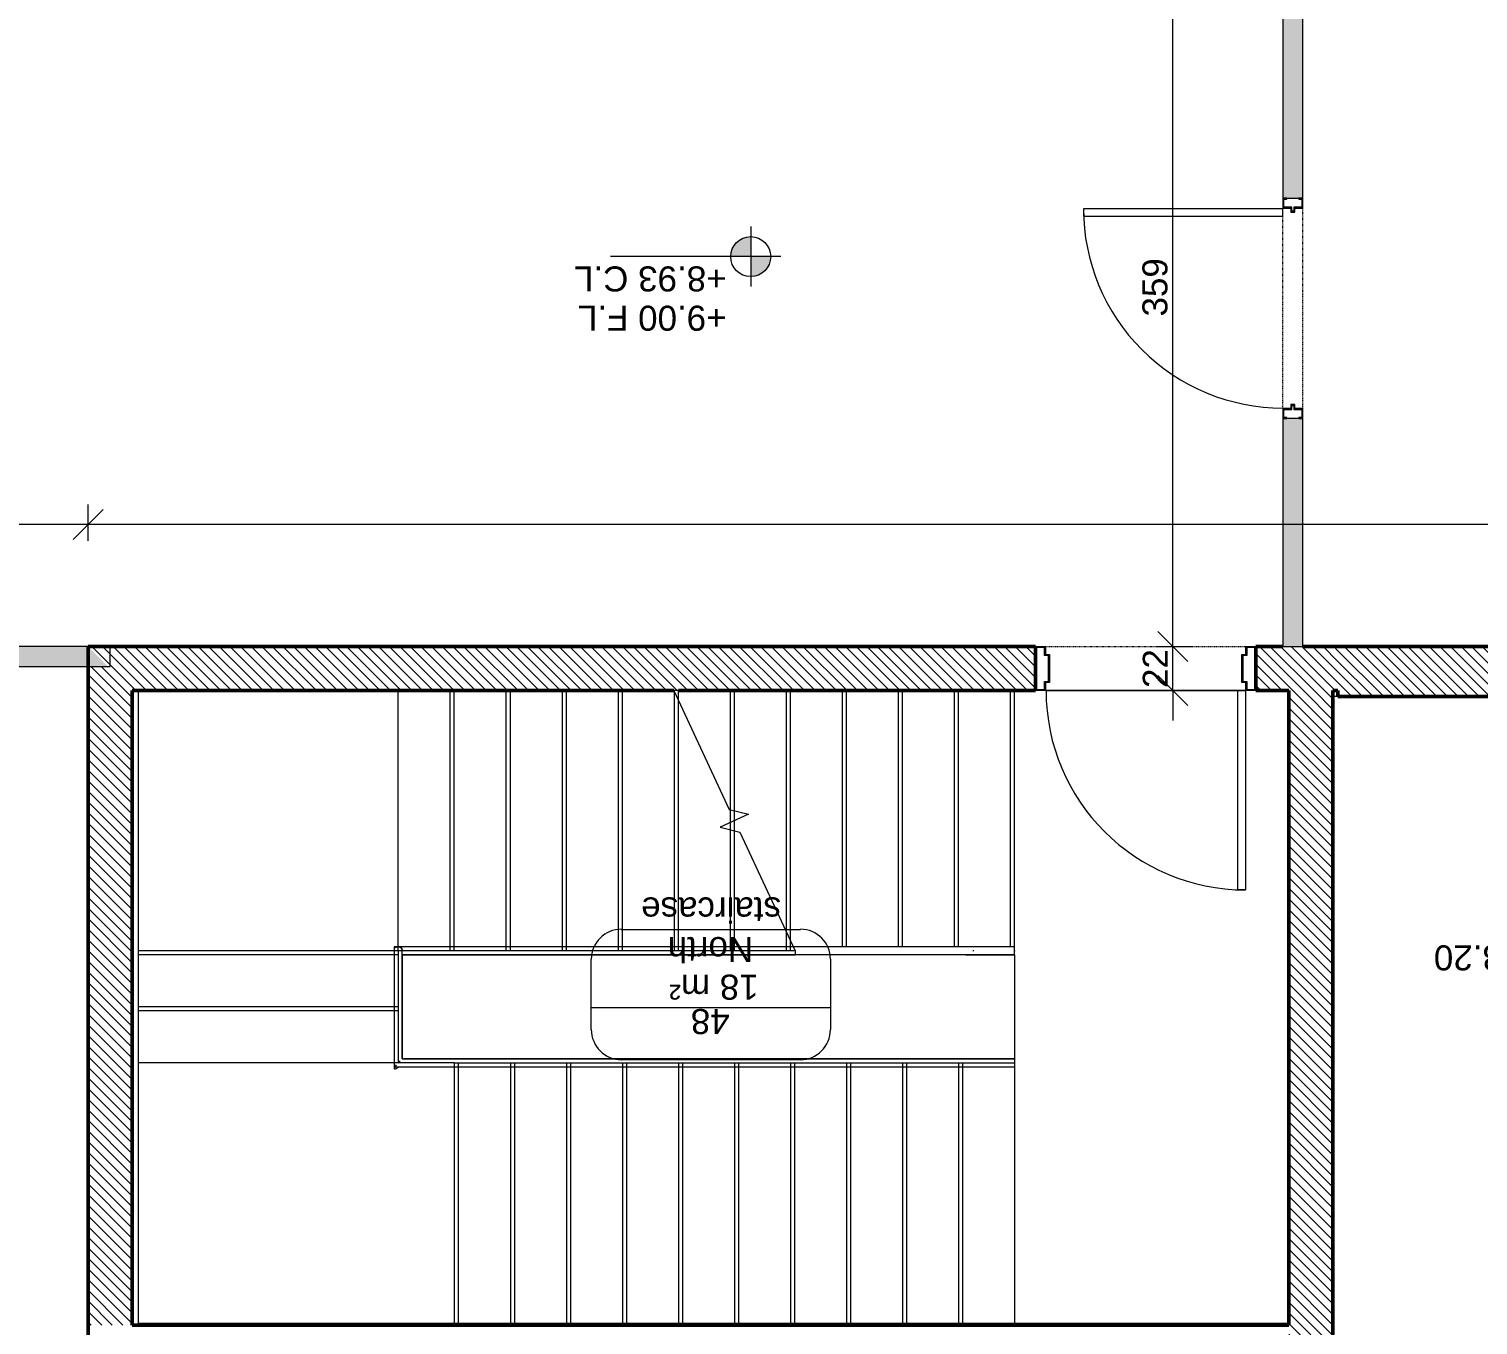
# Model space of a CAD drawing. Header units: centimetres. Extents: x -5566 to 5867, y -120 to 4683.
# Drawn here: x -3839 to -3115, y 1274 to 1922 of the extents above; entities that cross this region are included whole.
import ezdxf

# ---------------------------------------------------------------- set-up
doc = ezdxf.new("R2010")
doc.units = ezdxf.units.CM
doc.linetypes.add('Dash', pattern=[0.6, 0.3, -0.3])
doc.linetypes.add('Overhead', pattern=[0.396875, 0.238125, -0.15875])
for name, color, linetype, lineweight in [('A-ANNO-DIMS', 211, 'Continuous', 5), ('A-AREA-IDEN', 2, 'Continuous', 5), ('A-DOOR', 31, 'Continuous', 13), ('A-DOOR-FRAM', 31, 'Continuous', 15), ('A-DOOR-HDLN', 31, 'Dash', 15), ('A-FLOR', 192, 'Continuous', 13), ('A-FLOR-HRAL', 11, 'Continuous', 13), ('A-WALL', 113, 'Continuous', 13), ('A-WALL-PATT', 111, 'Continuous', 20), ('G-ANNO-DIMS', 111, 'Continuous', 5), ('G-ANNO-TEXT', 231, 'Continuous', 5), ('I-WALL', 2, 'Continuous', 13), ('S-STRS', 31, 'Continuous', 13), ('S-STRS-MBND', 31, 'Overhead', 13)]:
    doc.layers.add(name, color=color, linetype=linetype, lineweight=lineweight)
doc.styles.add('Arial', font='arial.ttf', dxfattribs={"height": 12.5})
doc.dimstyles.new('100_200_2_5mm_Arial_cm', dxfattribs={"dimscale": 30.48, "dimtxt": 12.753242, "dimasz": 0.492126, "dimexe": 0.328084, "dimexo": 0.0625, "dimgap": 0.082021, "dimtad": 1, "dimdec": 0, "dimzin": 0, "dimdsep": 46, "dimtxsty": 'Arial', "dimblk1": 'OBLIQUE', "dimblk2": 'OBLIQUE', "dimsah": 1, "dimcen": 0.09, "dimdle": 0.328084, "dimazin": 0, "dimtfac": 1, "dimtdec": 4, "dimtix": 1, "dimtmove": 0, "dimatfit": 3, "dimfxl": 0.328084, "dimfxlon": 1, "dimtvp": 1, "dimtolj": 1, "dimtzin": 0, "dimlwd": 15, "dimlwe": 15, "dimarcsym": 2})
doc.dimstyles.new('200_100_2_5mm_Arial_cm___OpenHeight', dxfattribs={"dimscale": 30.48, "dimtxt": 12.753242, "dimasz": 0.492126, "dimexe": 0.328084, "dimexo": 0.0625, "dimgap": 0.082021, "dimtad": 1, "dimdec": 0, "dimzin": 0, "dimdsep": 46, "dimtxsty": 'Arial', "dimblk1": 'OBLIQUE', "dimblk2": 'OBLIQUE', "dimsah": 1, "dimcen": 0.09, "dimdle": 0.328084, "dimazin": 0, "dimtfac": 1, "dimtdec": 4, "dimtix": 1, "dimtmove": 0, "dimatfit": 3, "dimfxl": 0.328084, "dimfxlon": 1, "dimtvp": 1, "dimtolj": 1, "dimtzin": 0, "dimlwd": 18, "dimlwe": 18, "dimarcsym": 2})
pattern_1 = [(315, (-4985, 4190.492), (2.6516504, 2.6516504), [])]

# ---------------------------------------------------------------- blocks, each defined once
blk = doc.blocks.new('AR_Ext_Metal_Single - W110H210-1371977-Level _9_00')
at = {"layer": 'A-DOOR-HDLN', "linetype": 'Continuous', "lineweight": 13}
h = blk.add_hatch(dxfattribs=at)
h.set_pattern_fill('FP_61', color=256, style=0, pattern_type=2)
h.set_pattern_definition([(315, (-1704, 2588.5), (22.45064, 22.45064), []), (315, (-1704, 2580.563), (44.90128, 0), []), (315, (-1704, 2596.438), (44.90128, 0), [])])
h.paths.add_polyline_path([(-55, -10.5), (-55, -11), (-50, -11), (-50, -7), (-48, -7), (-48, 7), (-50, 7), (-50, 11), (-55, 11), (-55, 9), (-54.5, 9), (-54.5, 10.5), (-50.5, 10.5), (-50.5, 6.5), (-48.5, 6.5), (-48.5, -6.5), (-50.5, -6.5), (-50.5, -10.5), (-54.5, -10.5), (-54.5, -9), (-55, -9)], flags=0)
h.paths.add_polyline_path([(48, 0), (48, -7), (50, -7), (50, -11), (55, -11), (55, -9), (54.5, -9), (54.5, -10.5), (50.5, -10.5), (50.5, -6.5), (48.5, -6.5), (48.5, 6.5), (50.5, 6.5), (50.5, 10.5), (54.5, 10.5), (54.5, 9), (55, 9), (55, 11), (50, 11), (50, 7), (48, 7)], flags=0)
at = {"layer": 'A-DOOR', "lineweight": 15}
for p, q in [((46, -110.6), (46, -11)), ((46, -11), (49.8, -11)), ((49.8, -11), (49.8, -110.6)), ((49.8, -110.6), (46, -110.6))]:
    blk.add_line(p, q, dxfattribs=at)
at = {"layer": 'A-DOOR'}
blk.add_arc((49.8, -11), 99.6, 180, 270, dxfattribs=at)
at = {"layer": 'A-DOOR-FRAM'}
for p, q in [((-55, 11), (-50, 11)), ((-55, 9), (-55, 11)), ((-54.5, 9), (-55, 9)), ((-54.5, 10.5), (-54.5, 9)), ((-50.5, 10.5), (-54.5, 10.5)), ((-50.5, 6.5), (-50.5, 10.5)), ((-50, 11), (-50, 7)), ((50, 11), (55, 11)), ((50, 7), (50, 11)), ((50.5, 10.5), (50.5, 6.5)), ((54.5, 10.5), (50.5, 10.5)), ((54.5, 9), (54.5, 10.5)), ((55, 9), (54.5, 9)), ((55, 11), (55, 9)), ((-48.5, 6.5), (-50.5, 6.5)), ((-50, 7), (-48, 7)), ((-48.5, -6.5), (-48.5, 6.5)), ((-48, 7), (-48, -7)), ((48, 7), (50, 7)), ((48, -7), (48, 7)), ((48.5, 6.5), (48.5, -6.5)), ((50.5, 6.5), (48.5, 6.5)), ((-50.5, -6.5), (-48.5, -6.5)), ((-50.5, -10.5), (-50.5, -6.5)), ((-48, -7), (-50, -7)), ((-50, -7), (-50, -11)), ((50, -7), (48, -7)), ((48.5, -6.5), (50.5, -6.5)), ((50, -11), (50, -7)), ((50.5, -6.5), (50.5, -10.5)), ((-55, -9), (-54.5, -9)), ((-55, -11), (-55, -9)), ((-50, -11), (-55, -11)), ((-54.5, -9), (-54.5, -10.5)), ((-54.5, -10.5), (-50.5, -10.5)), ((55, -11), (50, -11)), ((50.5, -10.5), (54.5, -10.5)), ((54.5, -9), (55, -9)), ((54.5, -10.5), (54.5, -9)), ((55, -9), (55, -11))]:
    blk.add_line(p, q, dxfattribs=at)
at = {"layer": 'A-DOOR-HDLN'}
for p, q in [((-50, 11), (50, 11)), ((-49.8, -11), (49.8, -11))]:
    blk.add_line(p, q, dxfattribs=at)
blk = doc.blocks.new('AR_Ext_Metal_Single - W110H210-1736745-Level _9_00')
at = {"layer": 'A-DOOR-HDLN', "linetype": 'Continuous', "lineweight": 13}
h = blk.add_hatch(dxfattribs=at)
h.set_pattern_fill('FP_97', color=256, style=0, pattern_type=2)
h.set_pattern_definition([(225, (2408.5, 1777.5), (22.45064, -22.45064), []), (225, (2400.563, 1777.5), (4e-15, -44.90128), []), (225, (2416.438, 1777.5), (4e-15, -44.90128), [])])
h.paths.add_polyline_path([(50, 5), (50, 1), (48, 1), (48, -1), (50, -1), (50, -5), (55, -5), (55, -3), (54.5, -3), (54.5, -4.5), (50.5, -4.5), (50.5, -0.5), (48.5, -0.5), (48.5, 0.5), (50.5, 0.5), (50.5, 4.5), (54.5, 4.5), (54.5, 3), (55, 3), (55, 5)], flags=0)
h.paths.add_polyline_path([(-55, 5), (-55, 3), (-54.5, 3), (-54.5, 4.5), (-50.5, 4.5), (-50.5, 0.5), (-48.5, 0.5), (-48.5, -0.5), (-50.5, -0.5), (-50.5, -4.5), (-54.5, -4.5), (-54.5, -3), (-55, -3), (-55, -5), (-50, -5), (-50, -1), (-48, -1), (-48, 1), (-50, 1), (-50, 5)], flags=0)
at = {"layer": 'A-DOOR', "lineweight": 15}
for p, q in [((49.8, 104.6), (46, 104.6)), ((46, 104.6), (46, 5)), ((49.8, 5), (49.8, 104.6)), ((46, 5), (49.8, 5))]:
    blk.add_line(p, q, dxfattribs=at)
at = {"layer": 'A-DOOR'}
blk.add_arc((49.8, 5), 99.6, 90, 180, dxfattribs=at)
at = {"layer": 'A-DOOR-FRAM'}
for p, q in [((-50, 5), (-55, 5)), ((-55, 5), (-55, 3)), ((-55, 3), (-54.5, 3)), ((-54.5, 3), (-54.5, 4.5)), ((-54.5, 4.5), (-50.5, 4.5)), ((-50.5, 4.5), (-50.5, 0.5)), ((-50.5, 0.5), (-48.5, 0.5)), ((-50, 1), (-50, 5)), ((-48, 1), (-50, 1)), ((-48.5, 0.5), (-48.5, -0.5)), ((-48, -1), (-48, 1)), ((50, 1), (48, 1)), ((48, 1), (48, -1)), ((48.5, -0.5), (48.5, 0.5)), ((48.5, 0.5), (50.5, 0.5)), ((55, 5), (50, 5)), ((50, 5), (50, 1)), ((50.5, 0.5), (50.5, 4.5)), ((50.5, 4.5), (54.5, 4.5)), ((54.5, 4.5), (54.5, 3)), ((54.5, 3), (55, 3)), ((55, 3), (55, 5)), ((-54.5, -3), (-55, -3)), ((-55, -3), (-55, -5)), ((-55, -5), (-50, -5)), ((-54.5, -4.5), (-54.5, -3)), ((-50.5, -4.5), (-54.5, -4.5)), ((-48.5, -0.5), (-50.5, -0.5)), ((-50.5, -0.5), (-50.5, -4.5)), ((-50, -5), (-50, -1)), ((-50, -1), (-48, -1)), ((48, -1), (50, -1)), ((50.5, -0.5), (48.5, -0.5)), ((50, -1), (50, -5)), ((50, -5), (55, -5)), ((50.5, -4.5), (50.5, -0.5)), ((54.5, -4.5), (50.5, -4.5)), ((55, -3), (54.5, -3)), ((54.5, -3), (54.5, -4.5)), ((55, -5), (55, -3))]:
    blk.add_line(p, q, dxfattribs=at)
at = {"layer": 'A-DOOR-HDLN'}
for p, q in [((-49.8, 5), (49.8, 5)), ((-50, -5), (50, -5))]:
    blk.add_line(p, q, dxfattribs=at)
blk = doc.blocks.new('Top Rail Type - Top Rail_Internal_-1747882-Level _9_00')
at = {"layer": 'A-FLOR-HRAL'}
for p, q in [((-1328.52, 2758.07), (-1328.52, 2788.25)), ((-1611.09, 2787.5), (-1638.52, 2787.5)), ((-1638.52, 2785.27), (-1638.52, 2785.73)), ((-1638.52, 2783.5), (-1611.09, 2783.5)), ((-1329.87, 2787.5), (-1611.09, 2787.5)), ((-1611.09, 2783.5), (-1333.27, 2783.5)), ((-1332.52, 2783.5), (-1332.52, 2758.07)), ((-1330.52, 2785.5), (-1330.29, 2785.71)), ((-1332.52, 2758.07), (-1332.52, 2729.5)), ((-1328.52, 2729.5), (-1328.52, 2758.07)), ((-1357.95, 2731.5), (-1528.83, 2731.5)), ((-1332.52, 2731.5), (-1357.95, 2731.5)), ((-1527.9, 2727.5), (-1357.95, 2727.5)), ((-1357.95, 2727.5), (-1330.52, 2727.5))]:
    blk.add_line(p, q, dxfattribs=at)
at = {"layer": 'A-FLOR-HRAL', "flags": 128}
for points in [[(-1328.52, 2788.25), (-1328.59, 2788.47), (-1328.79, 2788.55), (-1329.11, 2788.5), (-1329.52, 2788.31), (-1330, 2788.01), (-1330.52, 2787.6), (-1330.63, 2787.51)], [(-1329.48, 2786.53), (-1329.11, 2787.01), (-1328.79, 2787.5), (-1328.59, 2787.92), (-1328.52, 2788.25)], [(-1330.36, 2785.7), (-1330.52, 2785.5), (-1331, 2784.98), (-1331.51, 2784.5), (-1331.55, 2784.46)], [(-1332.52, 2729.5), (-1332.45, 2728.98), (-1332.25, 2728.5), (-1331.93, 2728.09), (-1331.52, 2727.77), (-1331.04, 2727.57), (-1330.52, 2727.5)], [(-1329.11, 2728.09), (-1329.52, 2727.77), (-1330, 2727.57), (-1330.52, 2727.5), (-1331.04, 2727.57), (-1331.52, 2727.77), (-1331.93, 2728.09), (-1332.25, 2728.5), (-1332.45, 2728.98), (-1332.52, 2729.5)], [(-1330.52, 2727.5), (-1330, 2727.57), (-1329.52, 2727.77), (-1329.11, 2728.09)]]:
    blk.add_lwpolyline(points, dxfattribs=at)
at = {"layer": 'A-FLOR-HRAL'}
for points in [[(-1610.52, 2785.7), (-1610.52, 2785.63), (-1610.52, 2785.5), (-1610.52, 2785.37), (-1610.52, 2785.3)], [(-1330.32, 2757.5), (-1330.39, 2757.5), (-1330.52, 2757.5), (-1330.65, 2757.5), (-1330.72, 2757.5)], [(-1358.52, 2729.3), (-1358.52, 2729.37), (-1358.52, 2729.5), (-1358.52, 2729.63), (-1358.52, 2729.7)]]:
    blk.add_open_spline(points, degree=3, dxfattribs=at)
blk = doc.blocks.new('Top Rail Type - Top Rail_Internal_-V165-Level _9_00')
at = {"layer": 'A-FLOR-HRAL'}
for p, q in [((-1638.52, 2783.5), (-1638.52, 2787.5)), ((-1610.52, 2787.5), (-1638.52, 2787.5)), ((-1610.52, 2783.5), (-1638.52, 2783.5)), ((-1328.82, 2787.5), (-1610.52, 2787.5)), ((-1332.52, 2783.5), (-1610.52, 2783.5)), ((-1332.52, 2757.5), (-1332.52, 2783.5)), ((-1328.52, 2787.5), (-1328.75, 2787.5)), ((-1328.52, 2757.5), (-1328.52, 2787.5)), ((-1332.52, 2731.5), (-1332.52, 2757.5)), ((-1328.52, 2727.5), (-1328.52, 2757.5)), ((-1528.83, 2731.5), (-1358.52, 2731.5)), ((-1358.52, 2731.5), (-1332.52, 2731.5)), ((-1527.9, 2727.5), (-1358.52, 2727.5)), ((-1358.52, 2727.5), (-1328.52, 2727.5))]:
    blk.add_line(p, q, dxfattribs=at)
blk = doc.blocks.new('Top Rail Type - Top Rail_Internal_-1747937-Level _9_00')
at = {"layer": 'A-FLOR-HRAL'}
for p, q in [((-1614.18, 2731.5), (-1638.52, 2731.5)), ((-1638.52, 2727.5), (-1614.18, 2727.5))]:
    blk.add_line(p, q, dxfattribs=at)
at = {"layer": 'A-FLOR-HRAL', "flags": 128}
for points in [[(-1638.52, 2729.3), (-1638.52, 2729.5), (-1638.52, 2729.7)], [(-1617.95, 2729.78), (-1617.97, 2729.71), (-1617.97, 2729.29), (-1617.95, 2729.22)]]:
    blk.add_lwpolyline(points, dxfattribs=at)
blk = doc.blocks.new('Top Rail Type - Top Rail_Internal_-V166-Level _9_00')
at = {"layer": 'A-FLOR-HRAL', "linetype": 'Overhead'}
for p, q in [((-1638.52, 2783.5), (-1638.52, 2787.5)), ((-1610.52, 2787.5), (-1638.52, 2787.5)), ((-1610.52, 2783.5), (-1638.52, 2783.5)), ((-1328.52, 2787.5), (-1610.52, 2787.5)), ((-1332.52, 2783.5), (-1610.52, 2783.5)), ((-1332.52, 2757.5), (-1332.52, 2783.5)), ((-1328.52, 2757.5), (-1328.52, 2787.5)), ((-1332.52, 2731.5), (-1332.52, 2757.5)), ((-1328.52, 2727.5), (-1328.52, 2757.5)), ((-1528.83, 2731.5), (-1358.52, 2731.5)), ((-1358.52, 2731.5), (-1332.52, 2731.5)), ((-1527.9, 2727.5), (-1358.52, 2727.5)), ((-1358.52, 2727.5), (-1328.52, 2727.5))]:
    blk.add_line(p, q, dxfattribs=at)
at = {"layer": 'A-FLOR-HRAL'}
for p, q in [((-1638.52, 2731.5), (-1638.52, 2727.5)), ((-1638.52, 2731.5), (-1528.83, 2731.5)), ((-1528.83, 2729.5), (-1528.83, 2731.5)), ((-1638.52, 2727.5), (-1527.9, 2727.5)), ((-1527.9, 2727.5), (-1528.83, 2729.5))]:
    blk.add_line(p, q, dxfattribs=at)
blk = doc.blocks.new('Spot Elevations - M_Spot Elevation - Target Filled-44836-Level _9_00')
at = {"layer": 'G-ANNO-DIMS'}
h = blk.add_hatch(color=256, dxfattribs=at)
edge = h.paths.add_edge_path(flags=0)
edge.add_line((0, 0), (-0.2, 0))
edge.add_arc((0, 0), 0.2, 90, 180, ccw=False)
edge.add_line((0, 0.2), (0, 0))
h = blk.add_hatch(color=256, dxfattribs=at)
edge = h.paths.add_edge_path(flags=0)
edge.add_line((0, 0), (0.2, 0))
edge.add_arc((0, 0), 0.2, -90, 0, ccw=False)
edge.add_line((0, -0.2), (0, 0))
for p, q in [((0, -0.3), (0, 0.3)), ((-0.3, 0), (1.4, 0))]:
    blk.add_line(p, q, dxfattribs=at)
blk.add_circle((0, 0), 0.2, dxfattribs=at)
blk = doc.blocks.new('_Oblique')
at = {"color": 0, "linetype": 'ByBlock', "lineweight": -2}
blk.add_line((-0.5, -0.5), (0.5, 0.5), dxfattribs=at)
blk = doc.blocks.new('DIMBLOCK24-Level _9_00')
at = {"layer": 'A-ANNO-DIMS', "color": 0, "lineweight": 15, "transparency": 16777216}
for p, q in [((-3809.5, 1665.9), (-3809.5, 1684)), ((-2367.5, 1682.09), (-2367.5, 1664)), ((-2357.5, 1674), (-3819.5, 1674))]:
    blk.add_line(p, q, dxfattribs=at)
at = {"layer": 'Defpoints', "color": 0, "transparency": 16777216}
for p in [(-2367.5, 1684), (-3809.5, 1674), (-3809.5, 1664)]:
    blk.add_point(p, dxfattribs=at)
at = {"layer": 'A-ANNO-DIMS', "color": 0, "lineweight": 15, "transparency": 16777216, "xscale": 15, "yscale": 15, "zscale": 15, "rotation": 180}
blk.add_blockref('_Oblique', (-3809.5, 1674), dxfattribs=at)
at = {"layer": 'A-ANNO-DIMS', "color": 0, "lineweight": 15, "transparency": 16777216, "xscale": 15, "yscale": 15, "zscale": 15}
blk.add_blockref('_Oblique', (-2367.5, 1674), dxfattribs=at)
at = {"layer": 'A-ANNO-DIMS', "color": 0, "lineweight": 15, "transparency": 16777216, "insert": (-3088.5, 1682.77), "char_height": 12.5, "width": 46.1471, "attachment_point": 5, "style": 'Arial'}
blk.add_mtext('\\A1;1442', dxfattribs=at)
blk = doc.blocks.new('DIMBLOCK25-Level _9_00')
at = {"layer": 'A-ANNO-DIMS', "color": 0, "lineweight": 15, "transparency": 16777216}
for p, q in [((-4985.5, 1665.9), (-4985.5, 1684)), ((-3809.5, 1665.9), (-3809.5, 1684)), ((-3799.5, 1674), (-4995.5, 1674))]:
    blk.add_line(p, q, dxfattribs=at)
at = {"layer": 'Defpoints', "color": 0, "transparency": 16777216}
for p in [(-4985.5, 1674), (-4985.5, 1664), (-3809.5, 1664)]:
    blk.add_point(p, dxfattribs=at)
at = {"layer": 'A-ANNO-DIMS', "color": 0, "lineweight": 15, "transparency": 16777216, "xscale": 15, "yscale": 15, "zscale": 15, "rotation": 180}
blk.add_blockref('_Oblique', (-4985.5, 1674), dxfattribs=at)
at = {"layer": 'A-ANNO-DIMS', "color": 0, "lineweight": 15, "transparency": 16777216, "xscale": 15, "yscale": 15, "zscale": 15}
blk.add_blockref('_Oblique', (-3809.5, 1674), dxfattribs=at)
at = {"layer": 'A-ANNO-DIMS', "color": 0, "lineweight": 15, "transparency": 16777216, "insert": (-4397.5, 1682.88), "char_height": 12.5, "width": 46.1471, "attachment_point": 5, "style": 'Arial'}
blk.add_mtext('\\A1;1176', dxfattribs=at)
blk = doc.blocks.new('AR_TAG_Room - Room_Number_Area-320731-Level _9_00')
at = {"layer": 'A-AREA-IDEN'}
for p, q in [((-0.893, 0.519), (0.893, 0.519)), ((-1.195, 0), (-1.195, 0.217)), ((1.195, 0.217), (1.195, 0)), ((-1.195, -0.485), (-1.195, 0)), ((-1.195, 0), (1.195, 0)), ((1.195, 0), (1.195, -0.485)), ((0.895, -0.784), (-0.895, -0.784))]:
    blk.add_line(p, q, dxfattribs=at)
for centre, radius, start, end in [((-0.893, 0.217), 0.302, 90, 180), ((0.893, 0.217), 0.302, 0, 90), ((-0.895, -0.485), 0.3, 180, 270), ((0.895, -0.485), 0.3, 270, 0)]:
    blk.add_arc(centre, radius, start, end, dxfattribs=at)
blk = doc.blocks.new('DIMBLOCK99-Level _9_00')
at = {"layer": 'A-ANNO-DIMS', "color": 0, "lineweight": 18, "transparency": 16777216}
for p, q in [((-3267.43, 1612.99), (-3267.43, 1627.99)), ((-3275.53, 1612.99), (-3257.43, 1612.99)), ((-3267.43, 1590.99), (-3267.43, 1612.99)), ((-3275.53, 1590.99), (-3257.43, 1590.99)), ((-3267.43, 1590.99), (-3267.43, 1575.99))]:
    blk.add_line(p, q, dxfattribs=at)
at = {"layer": 'Defpoints', "color": 0, "transparency": 16777216}
for p in [(-3277.43, 1612.99), (-3267.43, 1612.99), (-3277.43, 1590.99)]:
    blk.add_point(p, dxfattribs=at)
at = {"layer": 'A-ANNO-DIMS', "color": 0, "lineweight": 18, "transparency": 16777216, "xscale": 15, "yscale": 15, "zscale": 15}
for p, rotation in [((-3267.43, 1612.99), 270), ((-3267.43, 1590.99), 90)]:
    blk.add_blockref('_Oblique', p, dxfattribs=dict(at, rotation=rotation))
at = {"layer": 'A-ANNO-DIMS', "color": 0, "lineweight": 18, "transparency": 16777216, "insert": (-3276.21, 1601.99), "char_height": 12.5, "width": 23.0736, "attachment_point": 5, "rotation": 90, "style": 'Arial'}
blk.add_mtext('\\A1;22', dxfattribs=at)
blk = doc.blocks.new('DIMBLOCK100-Level _9_00')
at = {"layer": 'A-ANNO-DIMS', "color": 0, "lineweight": 18, "transparency": 16777216}
for p, q in [((-3267.43, 1602.99), (-3267.43, 1981.99)), ((-3275.53, 1971.99), (-3257.43, 1971.99)), ((-3275.53, 1612.99), (-3257.43, 1612.99))]:
    blk.add_line(p, q, dxfattribs=at)
at = {"layer": 'Defpoints', "color": 0, "transparency": 16777216}
for p in [(-3277.43, 1971.99), (-3267.43, 1971.99), (-3277.43, 1612.99)]:
    blk.add_point(p, dxfattribs=at)
at = {"layer": 'A-ANNO-DIMS', "color": 0, "lineweight": 18, "transparency": 16777216, "xscale": 15, "yscale": 15, "zscale": 15}
for p, rotation in [((-3267.43, 1971.99), 90), ((-3267.43, 1612.99), 270)]:
    blk.add_blockref('_Oblique', p, dxfattribs=dict(at, rotation=rotation))
at = {"layer": 'A-ANNO-DIMS', "color": 0, "lineweight": 18, "transparency": 16777216, "insert": (-3276.32, 1792.49), "char_height": 12.5, "width": 34.6103, "attachment_point": 5, "rotation": 90, "style": 'Arial'}
blk.add_mtext('\\A1;359', dxfattribs=at)

msp = doc.modelspace()

# ---------------------------------------------------------------- hatches: boundary and pattern name
at = {"layer": 'A-WALL-PATT', "lineweight": 13}
h = msp.add_hatch(color=256, dxfattribs=at)
h.paths.add_polyline_path([(-3212.5, 1873.96), (-3212.5, 1836.99), (-3202.5, 1836.99), (-3202.5, 1971.99), (-3212.5, 1971.99)], flags=0)
h.paths.add_polyline_path([(-3212.5, 1714.81), (-3212.5, 1612.99), (-3202.5, 1612.99), (-3202.5, 1726.99), (-3212.5, 1726.99)], flags=0)
h = msp.add_hatch(color=256, dxfattribs=at)
h.paths.add_polyline_path([(-4985.5, 1612.99), (-4985.5, 1602.99), (-4558, 1602.99), (-4558, 1612.99), (-4983.96, 1612.99)], flags=0)
h.paths.add_polyline_path([(-4458, 1612.99), (-4458, 1602.99), (-4158.5, 1602.99), (-4158.5, 1612.99), (-4454.5, 1612.99)], flags=0)
h.paths.add_polyline_path([(-3958.5, 1612.99), (-3958.5, 1602.99), (-3799.5, 1602.99), (-3809.5, 1612.99)], flags=0)
h = msp.add_hatch(dxfattribs=at)
h.set_pattern_fill('FP_1', color=8, angle=-90, style=0, pattern_type=2)
h.set_pattern_definition(pattern_1)
h.paths.add_polyline_path([(-3809.5, 1601.99), (-3809.5, 1590.99), (-3336, 1590.99), (-3336, 1612.99), (-3809.5, 1612.99), (-3799.5, 1602.99), (-3809.5, 1602.99)], flags=0)
h.paths.add_polyline_path([(-3226, 1601.99), (-3226, 1590.99), (-3185, 1590.99), (-3185, 1612.99), (-3226, 1612.99)], flags=0)
h = msp.add_hatch(dxfattribs=at)
h.set_pattern_fill('FP_1', color=8, angle=-90, style=0, pattern_type=2)
h.set_pattern_definition(pattern_1)
h.paths.add_polyline_path([(-3185, 1590.99), (-3185, 1587.99), (-2580, 1587.99), (-2580, 1612.99), (-3185, 1612.99), (-3185, 1601.99)], flags=0)
h = msp.add_hatch(dxfattribs=at)
h.set_pattern_fill('FP_1', color=8, angle=-90, style=0, pattern_type=2)
h.set_pattern_definition(pattern_1)
h.paths.add_polyline_path([(-3809.5, 1555.66), (-3809.5, 1273.99), (-3787.5, 1273.99), (-3787.5, 1590.99), (-3809.5, 1590.99), (-3809.5, 1565.36)], flags=0)
h = msp.add_hatch(dxfattribs=at)
h.set_pattern_fill('FP_1', color=8, angle=-90, style=0, pattern_type=2)
h.set_pattern_definition(pattern_1)
h.paths.add_polyline_path([(-3209.5, 1555.66), (-3209.5, 1197.99), (-3187.5, 1197.99), (-3187.5, 1590.99), (-3209.5, 1590.99), (-3209.5, 1587.99)], flags=0)

# ---------------------------------------------------------------- linework, layer by layer
at = {"layer": 'A-FLOR'}
for p, q in [((-3331, 1590.99), (-3231, 1590.99)), ((-3231, 1590.99), (-3331, 1590.99)), ((-3185, 1587.99), (-3187.5, 1587.99)), ((-3346.48, 1458.99), (-3346.48, 1406.99)), ((-3346.48, 1402.99), (-3346.48, 1274.99)), ((-3346.48, 1274.99), (-3209.5, 1274.99)), ((-3210, 1274.99), (-3210, 1273.99))]:
    msp.add_line(p, q, dxfattribs=at)
at = {"layer": 'A-WALL'}
msp.add_line((-3212.5, 1612.99), (-3202.5, 1612.99), dxfattribs=at)
at = {"layer": 'I-WALL', "lineweight": 20}
for p, q in [((-3212.5, 1971.99), (-3212.5, 1836.99)), ((-3202.5, 1836.99), (-3202.5, 1971.99)), ((-3212.5, 1836.99), (-3202.5, 1836.99)), ((-3212.5, 1726.99), (-3212.5, 1612.99)), ((-3202.5, 1726.99), (-3212.5, 1726.99)), ((-3202.5, 1612.99), (-3202.5, 1726.99)), ((-3809.5, 1612.99), (-3958.5, 1612.99)), ((-3798.5, 1602.99), (-3798.5, 1612.99)), ((-3958.5, 1602.99), (-3798.5, 1602.99))]:
    msp.add_line(p, q, dxfattribs=at)
at = {"layer": 'I-WALL', "lineweight": 50}
for p, q in [((-3336, 1612.99), (-3809.5, 1612.99)), ((-3809.5, 1612.99), (-3809.5, 992.99)), ((-3336, 1590.99), (-3336, 1612.99)), ((-3212.5, 1612.99), (-3226, 1612.99)), ((-3226, 1612.99), (-3226, 1590.99)), ((-2580, 1612.99), (-3202.5, 1612.99)), ((-3787.5, 1590.99), (-3516.79, 1590.99)), ((-3787.5, 1273.99), (-3787.5, 1590.99)), ((-3514.48, 1590.99), (-3336, 1590.99)), ((-3226, 1590.99), (-3209.5, 1590.99)), ((-3209.5, 1590.99), (-3209.5, 1273.99)), ((-3187.5, 1197.99), (-3187.5, 1590.99)), ((-3187.5, 1590.99), (-3185, 1590.99)), ((-3185, 1590.99), (-3185, 1587.99)), ((-3185, 1587.99), (-2592.5, 1587.99)), ((-3209.5, 1273.99), (-3787.5, 1273.99))]:
    msp.add_line(p, q, dxfattribs=at)
at = {"layer": 'S-STRS'}
for p, q in [((-3784.48, 1590.99), (-3784.48, 1460.99)), ((-3654.48, 1462.99), (-3654.48, 1590.99)), ((-3626.48, 1462.99), (-3626.48, 1590.99)), ((-3598.48, 1462.99), (-3598.48, 1590.99)), ((-3570.48, 1462.99), (-3570.48, 1590.99)), ((-3542.48, 1462.99), (-3542.48, 1590.99)), ((-3514.48, 1590.99), (-3516.79, 1590.99)), ((-3514.48, 1586.04), (-3514.48, 1590.99)), ((-3514.48, 1462.99), (-3514.48, 1586.04)), ((-3486.48, 1531.01), (-3486.48, 1590.99)), ((-3458.48, 1465.95), (-3458.48, 1590.99)), ((-3430.48, 1462.99), (-3430.48, 1590.99)), ((-3402.48, 1462.99), (-3402.48, 1590.99)), ((-3374.48, 1462.99), (-3374.48, 1590.99)), ((-3346.48, 1462.99), (-3346.48, 1590.99)), ((-3486.48, 1525.99), (-3486.48, 1531.01)), ((-3486.48, 1520.97), (-3486.48, 1525.99)), ((-3486.48, 1462.99), (-3486.48, 1520.97)), ((-3458.48, 1462.99), (-3458.48, 1465.95)), ((-3656.48, 1460.99), (-3784.48, 1460.99)), ((-3784.48, 1460.99), (-3784.48, 1432.99)), ((-3784.48, 1432.99), (-3784.48, 1404.99)), ((-3656.48, 1432.99), (-3784.48, 1432.99)), ((-3784.48, 1404.99), (-3784.48, 1274.99)), ((-3656.48, 1404.99), (-3784.48, 1404.99)), ((-3626.48, 1402.99), (-3626.48, 1274.99)), ((-3598.48, 1402.99), (-3598.48, 1274.99)), ((-3570.48, 1402.99), (-3570.48, 1274.99)), ((-3542.48, 1402.99), (-3542.48, 1274.99)), ((-3514.48, 1402.99), (-3514.48, 1274.99)), ((-3486.48, 1402.99), (-3486.48, 1274.99)), ((-3458.48, 1402.99), (-3458.48, 1274.99)), ((-3430.48, 1402.99), (-3430.48, 1274.99)), ((-3402.48, 1402.99), (-3402.48, 1274.99)), ((-3374.48, 1402.99), (-3374.48, 1274.99)), ((-3784.48, 1274.99), (-3626.48, 1274.99)), ((-3626.48, 1274.99), (-3598.48, 1274.99)), ((-3598.48, 1274.99), (-3570.48, 1274.99)), ((-3570.48, 1274.99), (-3542.48, 1274.99)), ((-3542.48, 1274.99), (-3514.48, 1274.99)), ((-3514.48, 1274.99), (-3486.48, 1274.99)), ((-3486.48, 1274.99), (-3458.48, 1274.99)), ((-3458.48, 1274.99), (-3430.48, 1274.99)), ((-3430.48, 1274.99), (-3402.48, 1274.99)), ((-3402.48, 1274.99), (-3374.48, 1274.99)), ((-3374.48, 1274.99), (-3346.48, 1274.99))]:
    msp.add_line(p, q, dxfattribs=at)
at = {"layer": 'S-STRS', "linetype": 'Overhead'}
for p, q in [((-3628.48, 1462.99), (-3628.48, 1590.99)), ((-3600.48, 1462.99), (-3600.48, 1590.99)), ((-3572.48, 1462.99), (-3572.48, 1590.99)), ((-3544.48, 1462.99), (-3544.48, 1590.99)), ((-3516.48, 1590.33), (-3516.48, 1590.99)), ((-3516.48, 1462.99), (-3516.48, 1590.33)), ((-3488.48, 1531.5), (-3488.48, 1590.99)), ((-3460.48, 1470.23), (-3460.48, 1590.99)), ((-3432.48, 1462.99), (-3432.48, 1590.99)), ((-3404.48, 1462.99), (-3404.48, 1590.99)), ((-3376.48, 1462.99), (-3376.48, 1590.99)), ((-3348.48, 1462.99), (-3348.48, 1590.99)), ((-3488.48, 1525.06), (-3488.48, 1531.5)), ((-3488.48, 1521.46), (-3488.48, 1525.06)), ((-3488.48, 1462.99), (-3488.48, 1521.46)), ((-3460.48, 1462.99), (-3460.48, 1470.23)), ((-3656.48, 1458.99), (-3784.48, 1458.99)), ((-3656.48, 1430.99), (-3784.48, 1430.99)), ((-3624.48, 1402.99), (-3624.48, 1274.99)), ((-3596.48, 1402.99), (-3596.48, 1274.99)), ((-3568.48, 1402.99), (-3568.48, 1274.99)), ((-3540.48, 1402.99), (-3540.48, 1274.99)), ((-3512.48, 1402.99), (-3512.48, 1274.99)), ((-3484.48, 1402.99), (-3484.48, 1274.99)), ((-3456.48, 1402.99), (-3456.48, 1274.99)), ((-3428.48, 1402.99), (-3428.48, 1274.99)), ((-3400.48, 1402.99), (-3400.48, 1274.99)), ((-3372.48, 1402.99), (-3372.48, 1274.99))]:
    msp.add_line(p, q, dxfattribs=at)
at = {"layer": 'S-STRS-MBND'}
for p, q in [((-3784.48, 1590.99), (-3784.48, 1460.99)), ((-3654.48, 1590.99), (-3784.48, 1590.99)), ((-3654.48, 1460.99), (-3654.48, 1590.99)), ((-3516.79, 1590.99), (-3654.48, 1590.99)), ((-3628.48, 1460.99), (-3628.48, 1590.99)), ((-3626.48, 1460.99), (-3626.48, 1590.99)), ((-3600.48, 1460.99), (-3600.48, 1590.99)), ((-3598.48, 1460.99), (-3598.48, 1590.99)), ((-3572.48, 1460.99), (-3572.48, 1590.99)), ((-3570.48, 1460.99), (-3570.48, 1590.99)), ((-3544.48, 1460.99), (-3544.48, 1590.99)), ((-3542.48, 1460.99), (-3542.48, 1590.99)), ((-3516.48, 1460.99), (-3516.48, 1590.33)), ((-3514.48, 1460.99), (-3514.48, 1586.04)), ((-3488.48, 1525.06), (-3488.48, 1531.5)), ((-3486.48, 1525.99), (-3486.48, 1531.01)), ((-3488.48, 1460.99), (-3488.48, 1521.46)), ((-3486.48, 1460.99), (-3486.48, 1520.97)), ((-3460.48, 1460.99), (-3460.48, 1470.23)), ((-3458.48, 1460.99), (-3458.48, 1465.95)), ((-3654.48, 1460.99), (-3784.48, 1460.99)), ((-3784.48, 1460.99), (-3784.48, 1404.99)), ((-3654.48, 1458.99), (-3784.48, 1458.99)), ((-3654.48, 1460.99), (-3654.48, 1404.99)), ((-3456.64, 1460.99), (-3654.48, 1460.99)), ((-3654.48, 1432.99), (-3784.48, 1432.99)), ((-3654.48, 1430.99), (-3784.48, 1430.99)), ((-3784.48, 1404.99), (-3784.48, 1274.99)), ((-3654.48, 1404.99), (-3784.48, 1404.99)), ((-3626.48, 1404.99), (-3654.48, 1404.99)), ((-3626.48, 1404.99), (-3626.48, 1274.99)), ((-3626.48, 1404.99), (-3346.48, 1404.99)), ((-3624.48, 1404.99), (-3624.48, 1274.99)), ((-3598.48, 1404.99), (-3598.48, 1274.99)), ((-3596.48, 1404.99), (-3596.48, 1274.99)), ((-3570.48, 1404.99), (-3570.48, 1274.99)), ((-3568.48, 1404.99), (-3568.48, 1274.99)), ((-3542.48, 1404.99), (-3542.48, 1274.99)), ((-3540.48, 1404.99), (-3540.48, 1274.99)), ((-3514.48, 1404.99), (-3514.48, 1274.99)), ((-3512.48, 1404.99), (-3512.48, 1274.99)), ((-3486.48, 1404.99), (-3486.48, 1274.99)), ((-3484.48, 1404.99), (-3484.48, 1274.99)), ((-3458.48, 1404.99), (-3458.48, 1274.99)), ((-3456.48, 1404.99), (-3456.48, 1274.99)), ((-3430.48, 1404.99), (-3430.48, 1274.99)), ((-3428.48, 1404.99), (-3428.48, 1274.99)), ((-3402.48, 1404.99), (-3402.48, 1274.99)), ((-3400.48, 1404.99), (-3400.48, 1274.99)), ((-3374.48, 1404.99), (-3374.48, 1274.99)), ((-3372.48, 1404.99), (-3372.48, 1274.99)), ((-3346.48, 1404.99), (-3346.48, 1274.99)), ((-3784.48, 1274.99), (-3626.48, 1274.99)), ((-3626.48, 1274.99), (-3346.48, 1274.99))]:
    msp.add_line(p, q, dxfattribs=at)
at = {"layer": 'S-STRS-MBND', "linetype": 'Continuous'}
for p, q in [((-3516.79, 1590.99), (-3489.12, 1531.66)), ((-3479.4, 1529.29), (-3493.56, 1522.69)), ((-3489.12, 1531.66), (-3479.4, 1529.29)), ((-3493.56, 1522.69), (-3483.84, 1520.33)), ((-3483.84, 1520.33), (-3456.17, 1460.99))]:
    msp.add_line(p, q, dxfattribs=at)

# ---------------------------------------------------------------- block references
at = {"layer": 'A-AREA-IDEN', "xscale": 49.99999999999998, "yscale": 49.99999999999998, "zscale": 49.99999999999998, "rotation": 180}
msp.add_blockref('AR_TAG_Room - Room_Number_Area-320731-Level _9_00', (-3498.27, 1432.5), dxfattribs=at)
at = {"layer": 'A-DOOR', "rotation": 89.99999999999999}
msp.add_blockref('AR_Ext_Metal_Single - W110H210-1736745-Level _9_00', (-3207.5, 1781.99), dxfattribs=at)
at = {"layer": 'A-DOOR'}
msp.add_blockref('AR_Ext_Metal_Single - W110H210-1371977-Level _9_00', (-3281, 1601.99), dxfattribs=at)
at = {"layer": 'A-FLOR-HRAL', "rotation": 180}
for name in ['Top Rail Type - Top Rail_Internal_-1747882-Level _9_00', 'Top Rail Type - Top Rail_Internal_-V165-Level _9_00', 'Top Rail Type - Top Rail_Internal_-V166-Level _9_00', 'Top Rail Type - Top Rail_Internal_-1747937-Level _9_00']:
    msp.add_blockref(name, (-4985, 4190.49), dxfattribs=at)
at = {"layer": 'G-ANNO-DIMS', "xscale": 49.99999999999998, "yscale": 49.99999999999998, "zscale": 49.99999999999998, "rotation": 180}
msp.add_blockref('Spot Elevations - M_Spot Elevation - Target Filled-44836-Level _9_00', (-3478.38, 1807.84), dxfattribs=at)

# ---------------------------------------------------------------- texts
at = {"layer": 'A-AREA-IDEN', "char_height": 12.5, "attachment_point": 1, "rotation": 180, "style": 'Arial'}
for s, insert, width in [('staircase', (-3463.25, 1475.17), 84.9789), ('North', (-3477.14, 1455.33), 51.308), ('18 m²', (-3474.44, 1436.56), 54.5147), ('48', (-3488.9, 1419.37), 23.2489)]:
    msp.add_mtext(s, dxfattribs=dict(at, insert=insert, width=width))
at = {"layer": 'G-ANNO-DIMS', "insert": (-3490.44, 1770.82), "char_height": 12.5, "width": 91.0574, "attachment_point": 1, "rotation": 180, "line_spacing_factor": 0.941778, "style": 'Arial'}
msp.add_mtext('+9.00 F.L\\P+8.93 C.L', dxfattribs=at)
at = {"layer": 'G-ANNO-TEXT', "color": 7, "lineweight": 25, "insert": (-3011.42, 1451.21), "char_height": 12.5, "width": 151.5189, "attachment_point": 1, "rotation": 180, "style": 'Arial'}
msp.add_mtext('4" pipe H=+3.20', dxfattribs=at)

# ---------------------------------------------------------------- dimensions: what is measured, and where the dimension line sits
at = {"layer": 'A-ANNO-DIMS', "lineweight": 18}
for base, p1, p2, override, picture, middle in [((-3267.43, 1971.99), (-3277.43, 1612.99), (-3277.43, 1971.99), {"dimpost": '<>', "dimfxl": 359}, 'DIMBLOCK100-Level _9_00', (-3276.32, 1792.49)), ((-3267.43, 1612.99), (-3277.43, 1590.99), (-3277.43, 1612.99), {"dimpost": '<>', "dimfxl": 22}, 'DIMBLOCK99-Level _9_00', (-3276.21, 1601.99))]:
    dim = msp.add_linear_dim(base=base, p1=p1, p2=p2, angle=270, dimstyle='200_100_2_5mm_Arial_cm___OpenHeight', override=override, dxfattribs=at)
    dim.commit()
    dim.dimension.update_dxf_attribs({"geometry": picture, "text_midpoint": middle})
at = {"layer": 'A-ANNO-DIMS', "lineweight": 15}
for base, p1, p2, override, picture, middle in [((-4985.5, 1674), (-3809.5, 1664), (-4985.5, 1664), {"dimpost": '<>', "dimfxl": 1176}, 'DIMBLOCK25-Level _9_00', (-4397.5, 1682.88)), ((-3809.5, 1674), (-2367.5, 1684), (-3809.5, 1664), {"dimpost": '<>', "dimfxl": 1442.13869}, 'DIMBLOCK24-Level _9_00', (-3088.5, 1682.77))]:
    dim = msp.add_linear_dim(base=base, p1=p1, p2=p2, dimstyle='100_200_2_5mm_Arial_cm', override=override, dxfattribs=at)
    dim.commit()
    dim.dimension.update_dxf_attribs({"geometry": picture, "text_midpoint": middle})

doc.saveas('drawing.dxf')
